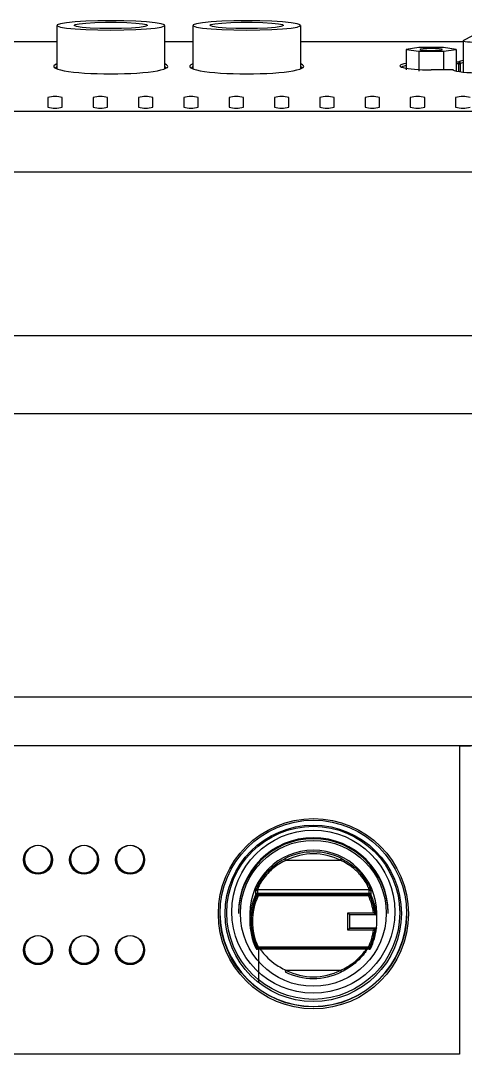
# Model space of a CAD drawing. Header units: millimetres. Extents: x 102 to 710, y 145 to 429.
# Drawn here: x 149.9 to 174.4, y 364.4 to 421.4 of the extents above; entities that cross this region are included whole.
import ezdxf

# ---------------------------------------------------------------- set-up
doc = ezdxf.new("R2010")
doc.units = ezdxf.units.MM

msp = doc.modelspace()

# ---------------------------------------------------------------- linework, layer by layer
at = {"color": 7, "linetype": 'Continuous', "lineweight": 25}
for p, q in [((151.8938, 421.1448), (151.8938, 418.7498)), ((157.8438, 418.7498), (157.8438, 421.1448)), ((159.3938, 421.1448), (159.3938, 418.7498)), ((165.3438, 418.7498), (165.3438, 421.1448)), ((174.792, 420.549), (174.3247, 420.318)), ((151.8938, 420.2318), (148.3188, 420.2318)), ((159.3938, 420.2318), (157.8438, 420.2318)), ((174.3095, 420.2318), (165.3438, 420.2318)), ((171.852, 419.9244), (171.1645, 419.8206)), ((171.1645, 419.8206), (171.852, 419.7168)), ((171.1645, 419.8206), (171.1645, 418.7015)), ((173.227, 419.9244), (171.852, 419.9244)), ((173.9145, 419.8206), (173.227, 419.9244)), ((173.227, 419.7168), (173.9145, 419.8206)), ((173.9145, 419.8206), (173.9145, 418.6296)), ((174.3095, 420.3029), (174.3095, 418.5712)), ((171.852, 419.7168), (171.852, 418.6206)), ((171.852, 419.7168), (173.227, 419.7168)), ((173.227, 419.7168), (173.227, 418.6916)), ((173.7283, 418.6916), (172.5395, 418.6916)), ((173.7283, 418.6907), (172.5395, 418.6907)), ((174.0659, 419.1415), (174.0659, 419.0336)), ((151.392, 417.1653), (151.392, 416.6432)), ((152.192, 416.6432), (152.192, 417.1653)), ((153.892, 417.1653), (153.892, 416.6432)), ((154.692, 416.6432), (154.692, 417.1653)), ((156.392, 417.1653), (156.392, 416.6432)), ((157.192, 416.6432), (157.192, 417.1653)), ((158.892, 417.1653), (158.892, 416.6432)), ((159.692, 416.6432), (159.692, 417.1653)), ((161.392, 417.1653), (161.392, 416.6432)), ((162.192, 416.6432), (162.192, 417.1653)), ((163.892, 417.1653), (163.892, 416.6432)), ((164.692, 416.6432), (164.692, 417.1653)), ((166.392, 417.1653), (166.392, 416.6432)), ((167.192, 416.6432), (167.192, 417.1653)), ((168.892, 417.1653), (168.892, 416.6432)), ((169.692, 416.6432), (169.692, 417.1653)), ((171.392, 417.1653), (171.392, 416.6432)), ((172.192, 416.6432), (172.192, 417.1653)), ((173.892, 417.1653), (173.892, 416.6432)), ((113.5967, 416.4125), (290.4874, 416.4125)), ((290.376, 413.0572), (113.708, 413.0572)), ((113.8028, 404.0477), (290.2812, 404.0477)), ((290.3153, 399.7329), (113.7688, 399.7329)), ((118.717, 384.1378), (263.942, 384.1378)), ((119.967, 381.451), (262.692, 381.451)), ((174.7094, 381.4261), (174.1095, 381.4261)), ((174.1095, 381.4261), (174.1095, 364.441)), ((150.1257, 375.4995), (150.102, 375.3133)), ((151.602, 375.3133), (151.5784, 375.4995)), ((152.6657, 375.4995), (152.642, 375.3133)), ((154.142, 375.3133), (154.1184, 375.4995)), ((155.2057, 375.4995), (155.182, 375.3133)), ((156.682, 375.3133), (156.6584, 375.4995)), ((150.102, 375.3133), (150.102, 375.1956)), ((151.602, 375.1956), (151.602, 375.3133)), ((152.642, 375.3133), (152.642, 375.1956)), ((154.142, 375.1956), (154.142, 375.3133)), ((155.182, 375.3133), (155.182, 375.1956)), ((156.682, 375.1956), (156.682, 375.3133)), ((164.5395, 375.1387), (167.5445, 375.1387)), ((162.8763, 373.2604), (162.8763, 373.4565)), ((162.9482, 373.241), (162.9135, 373.3009)), ((162.9482, 373.241), (169.1359, 373.241)), ((162.9667, 373.5137), (162.9667, 373.3176)), ((169.1173, 373.5137), (162.9667, 373.5137)), ((162.9667, 373.3176), (169.1173, 373.3176)), ((169.091, 373.168), (162.9931, 373.168)), ((169.1173, 373.3176), (169.1173, 373.5137)), ((169.1359, 373.241), (169.1706, 373.3009)), ((169.2078, 373.4565), (169.2078, 373.2604)), ((161.917, 372.2637), (161.917, 372.2092)), ((162.542, 372.2005), (162.542, 371.7735)), ((167.942, 372.2379), (169.3669, 372.2379)), ((167.942, 371.2916), (167.942, 372.2379)), ((168.0417, 372.1467), (169.5132, 372.1467)), ((168.042, 372.1467), (168.042, 371.3999)), ((169.5219, 372.147), (169.5219, 372.1601)), ((169.542, 371.7865), (169.542, 372.2005)), ((170.167, 372.2092), (170.167, 372.2637)), ((168.042, 371.413), (169.5219, 371.413)), ((168.042, 371.3999), (169.5219, 371.3999)), ((169.5219, 371.413), (169.5219, 371.3999)), ((169.3669, 371.2916), (167.942, 371.2916)), ((150.1257, 370.5186), (150.102, 370.3323)), ((150.102, 370.3323), (150.102, 370.2147)), ((151.602, 370.3323), (151.5784, 370.5186)), ((151.602, 370.2147), (151.602, 370.3323)), ((152.6657, 370.5186), (152.642, 370.3323)), ((152.642, 370.3323), (152.642, 370.2147)), ((154.142, 370.3323), (154.1184, 370.5186)), ((154.142, 370.2147), (154.142, 370.3323)), ((155.2057, 370.5186), (155.182, 370.3323)), ((155.182, 370.3323), (155.182, 370.2147)), ((156.682, 370.3323), (156.6584, 370.5186)), ((156.682, 370.2147), (156.682, 370.3323)), ((162.9482, 370.2936), (162.9135, 370.2433)), ((169.1359, 370.2936), (162.9482, 370.2936)), ((162.9931, 370.3615), (169.091, 370.3615)), ((169.1359, 370.2936), (169.1706, 370.2433)), ((169.1173, 370.2294), (162.9667, 370.2294)), ((163.042, 368.4017), (163.042, 370.2294)), ((167.5445, 369.0619), (164.5395, 369.0619)), ((174.1095, 364.441), (119.9746, 364.441))]:
    msp.add_line(p, q, dxfattribs=at)
at = {"color": 8, "linetype": 'Continuous', "lineweight": 25}
for p, q in [((151.8938, 420.2296), (148.3188, 420.2296)), ((159.3938, 420.2296), (157.8438, 420.2296)), ((174.3095, 420.2296), (165.3438, 420.2296)), ((172.5395, 418.6907), (172.5395, 418.6916)), ((173.7283, 418.6907), (173.7283, 418.6916)), ((173.9145, 419.1415), (174.0659, 419.1415)), ((174.0659, 419.0336), (173.9145, 419.0336)), ((174.0659, 418.6018), (174.0659, 419.0336)), ((174.1635, 418.5879), (174.1635, 419.0404))]:
    msp.add_line(p, q, dxfattribs=at)
at = {"color": 7, "linetype": 'Continuous', "lineweight": 25, "flags": 128}
for points in [[(154.8688, 420.8855), (155.5808, 420.893), (156.2513, 420.9152), (156.8416, 420.9507), (157.3172, 420.9975), (157.6505, 421.0528), (157.8221, 421.1135), (157.8221, 421.176), (157.6505, 421.2367), (157.3172, 421.2921), (156.8416, 421.3389), (156.2513, 421.3744), (155.5808, 421.3965), (154.8688, 421.4041), (154.1568, 421.3965), (153.4862, 421.3744), (152.896, 421.3389), (152.4204, 421.2921), (152.0871, 421.2367), (151.9155, 421.176), (151.9155, 421.1135), (152.0871, 421.0528), (152.4204, 420.9975), (152.896, 420.9507), (153.4862, 420.9152), (154.1568, 420.893), (154.8688, 420.8855)], [(154.8688, 420.9683), (154.2719, 420.9761), (153.7281, 420.999), (153.2856, 421.0348), (152.9838, 421.0803), (152.8495, 421.1316), (152.8946, 421.1841), (153.1151, 421.233), (153.4914, 421.2742), (153.9902, 421.3038), (154.567, 421.3193), (155.1706, 421.3193), (155.7474, 421.3038), (156.2461, 421.2742), (156.6225, 421.233), (156.843, 421.1841), (156.8881, 421.1316), (156.7538, 421.0803), (156.452, 421.0348), (156.0095, 420.999), (155.4657, 420.9761), (154.8688, 420.9683)], [(162.3688, 420.8855), (163.0808, 420.893), (163.7513, 420.9152), (164.3416, 420.9507), (164.8172, 420.9975), (165.1505, 421.0528), (165.3221, 421.1135), (165.3221, 421.176), (165.1505, 421.2367), (164.8172, 421.2921), (164.3416, 421.3389), (163.7513, 421.3744), (163.0808, 421.3965), (162.3688, 421.4041), (161.6568, 421.3965), (160.9862, 421.3744), (160.396, 421.3389), (159.9204, 421.2921), (159.5871, 421.2367), (159.4155, 421.176), (159.4155, 421.1135), (159.5871, 421.0528), (159.9204, 420.9975), (160.396, 420.9507), (160.9862, 420.9152), (161.6568, 420.893), (162.3688, 420.8855)], [(162.3688, 420.9683), (161.7719, 420.9761), (161.2281, 420.999), (160.7856, 421.0348), (160.4838, 421.0803), (160.3495, 421.1316), (160.3946, 421.1841), (160.6151, 421.233), (160.9914, 421.2742), (161.4902, 421.3038), (162.067, 421.3193), (162.6706, 421.3193), (163.2474, 421.3038), (163.7461, 421.2742), (164.1225, 421.233), (164.343, 421.1841), (164.3881, 421.1316), (164.2538, 421.0803), (163.952, 421.0348), (163.5095, 420.999), (162.9657, 420.9761), (162.3688, 420.9683)], [(171.9145, 419.8206), (171.9621, 419.7998), (172.0976, 419.7821), (172.3004, 419.7703), (172.5395, 419.7662), (172.7787, 419.7703), (172.9815, 419.7821), (173.117, 419.7998), (173.1645, 419.8206), (173.117, 419.8415), (172.9815, 419.8591), (172.7787, 419.871), (172.5395, 419.8751), (172.3004, 419.871), (172.0976, 419.8591), (171.9621, 419.8415), (171.9145, 419.8206)], [(174.3247, 420.318), (174.3105, 420.2991), (174.3436, 420.2803), (174.4225, 420.2626), (174.5435, 420.2468), (174.7008, 420.2337), (174.8869, 420.2239), (175.0931, 420.2178), (175.3095, 420.2157)]]:
    msp.add_lwpolyline(points, dxfattribs=at)
at = {"color": 7, "linetype": 'Continuous', "lineweight": 25}
for centre, radius in [((166.0444, 372.1907), 5.2438), ((166.0397, 372.1998), 5.1446), ((166.0398, 372.2077), 4.862), ((166.0398, 372.2385), 4.7693), ((166.0398, 372.2972), 4.4942), ((150.8528, 375.1635), 0.7989), ((153.3928, 375.1635), 0.7989), ((155.9328, 375.1635), 0.7989), ((166.04, 372.2117), 4.0209), ((150.8528, 370.1825), 0.7989), ((153.3928, 370.1825), 0.7989), ((155.9328, 370.1825), 0.7989)]:
    msp.add_circle(centre, radius, dxfattribs=at)
for centre, radius, start, end in [((173.7283, 418.5916), 0.1, 59.7666, 90), ((173.7312, 418.5964), 0.0944, 59.82483, 91.76083), ((174.0617, 419.0397), 0.1018, 0.38327, 87.61286), ((174.0836, 419.4828), 0.4495, 267.74574, 280.23847), ((151.792, 415.9531), 1.2764, 71.73716, 108.26284), ((154.292, 415.9531), 1.2764, 71.73699, 108.26301), ((156.792, 415.9531), 1.2764, 71.73716, 108.26284), ((159.292, 415.9531), 1.2764, 71.73699, 108.26301), ((161.792, 415.9531), 1.2764, 71.73699, 108.26301), ((164.292, 415.9531), 1.2764, 71.73716, 108.26284), ((166.792, 415.9531), 1.2764, 71.73699, 108.26301), ((169.292, 415.9531), 1.2764, 71.73699, 108.26301), ((171.792, 415.9531), 1.2764, 71.73699, 108.26301), ((174.292, 415.9531), 1.2764, 71.73707, 108.26293), ((151.792, 417.8553), 1.2764, 251.73716, 288.26284), ((154.292, 417.8553), 1.2764, 251.73699, 288.26301), ((156.792, 417.8553), 1.2764, 251.73716, 288.26284), ((159.292, 417.8553), 1.2764, 251.73699, 288.26301), ((161.792, 417.8553), 1.2764, 251.73699, 288.26301), ((164.292, 417.8553), 1.2764, 251.73716, 288.26284), ((166.792, 417.8553), 1.2764, 251.73699, 288.26301), ((169.292, 417.8553), 1.2764, 251.73699, 288.26301), ((171.792, 417.8553), 1.2764, 251.73699, 288.26301), ((174.292, 417.8553), 1.2764, 251.73707, 288.26293), ((166.042, 372.2521), 4.125, 0.16158, 179.83842), ((166.042, 372.1976), 4.125, 0.16162, 179.83838), ((166.042, 372.1908), 3.5, 0.15955, 179.84045), ((166.042, 372.0839), 3.5118, 63.86872, 116.13128), ((166.042, 372.0759), 3.4114, 63.86881, 116.13119), ((150.852, 375.2331), 0.8001, 182.51512, 357.48488), ((150.852, 375.1956), 0.75, 180, 0), ((153.392, 375.2331), 0.8001, 182.59684, 357.48488), ((153.392, 375.1956), 0.75, 180, 0), ((155.932, 375.2331), 0.8001, 182.59701, 357.4847), ((155.932, 375.1956), 0.75, 180, 0), ((165.2882, 375.535), 0.8471, 200.61509, 207.89613), ((166.7959, 375.535), 0.8471, 332.10387, 339.38491), ((166.0169, 371.7735), 3.4749, 154.66435, 205.33565), ((166.0175, 371.7673), 3.4047, 154.35285, 205.64715), ((166.0179, 371.7647), 3.3345, 155.11343, 204.88657), ((162.9666, 373.4136), 0.1, 89.94536, 154.61356), ((166.0641, 371.7641), 3.3365, 8.16405, 24.88182), ((169.1174, 373.4137), 0.1, 25.38552, 90.05555), ((166.0649, 371.7668), 3.4065, 6.79914, 25.64285), ((166.0657, 371.773), 3.4764, 6.17645, 25.332), ((166.042, 372.2349), 5.15, 180.16056, 359.83944), ((166.0692, 371.7865), 3.4729, 353.82482, 6.17518), ((166.0657, 371.7739), 3.4764, 334.668, 353.82355), ((166.0642, 371.7654), 3.3365, 335.11804, 351.83609), ((166.0649, 371.7678), 3.4064, 334.35696, 353.20105), ((150.852, 370.2521), 0.8001, 182.51484, 357.48516), ((150.852, 370.2147), 0.75, 180, 0), ((153.392, 370.2521), 0.8001, 182.59656, 357.48488), ((153.392, 370.2147), 0.75, 180, 0), ((155.932, 370.2521), 0.8001, 182.59674, 357.48471), ((155.932, 370.2147), 0.75, 180, 0), ((164.1028, 369.2488), 0.475, 325.72361, 336.83356), ((166.042, 372.1341), 3.5118, 243.86872, 296.13128), ((166.042, 372.1247), 3.4114, 243.86881, 296.13119), ((167.9812, 369.2488), 0.475, 203.16644, 214.27639)]:
    msp.add_arc(centre, radius, start, end, dxfattribs=at)
at = {"color": 8, "linetype": 'Continuous', "lineweight": 25}
for centre, start, end in [((150.852, 375.1933), 0.176, 179.824), ((153.392, 375.1933), 0.176, 179.824), ((155.932, 375.1933), 0.17572, 179.82428), ((150.852, 370.2124), 0.1759, 179.8241), ((153.392, 370.2124), 0.1759, 179.8241), ((155.932, 370.2124), 0.17563, 179.82437)]:
    msp.add_arc(centre, 0.75, start, end, dxfattribs=at)
at = {"color": 7, "linetype": 'Continuous', "lineweight": 25}
for centre, major_axis, ratio, start_param, end_param in [((154.8688, 418.8851), (3.15, 0), 0.1306505, 2.8066965, 4.712389), ((154.8688, 418.7859), (3.05, 0), 0.1320766, 2.9193693, 3.1415927), ((154.8688, 418.8851), (3.15, 0), 0.1306505, 4.712389, 6.6180815), ((154.8688, 418.7859), (3.05, 0), 0.1320766, 0, 0.2222234), ((162.3688, 418.8851), (3.15, 0), 0.1306505, 2.8066965, 4.712389), ((162.3688, 418.7859), (3.05, 0), 0.1320766, 2.9193693, 3.1415927), ((162.3688, 418.8851), (3.15, 0), 0.1306505, 4.712389, 6.6180815), ((162.3688, 418.7859), (3.05, 0), 0.1320766, 0, 0.2222234), ((172.5395, 418.817), (1.625, 0), 0.1333271, 2.5795229, 3.1415927), ((175.2895, 418.7365), (1.6, 0), 0.1306505, 3.3621259, 4.712389), ((162.9667, 373.2092), (0, 0.1083), 0.9230623, 0, 0.5612153), ((169.1173, 373.2092), (0, 0.1083), 0.9230623, 5.72197, 6.2831853), ((167.942, 372.2467), (0.0999, -0.0999), 0.0436609, 4.7560222, 6.3268185), ((167.942, 371.3003), (0.0999, 0.0999), 0.0436609, 4.6687557, 6.2395521), ((162.9667, 370.3203), (0.1, 0), 0.909039, 4.1511737, 4.712389), ((169.1173, 370.3203), (0.1, 0), 0.909039, 4.712389, 5.2736043)]:
    msp.add_ellipse(centre, major_axis=major_axis, ratio=ratio, start_param=start_param, end_param=end_param, dxfattribs=at)
at = {"color": 8, "linetype": 'Continuous', "lineweight": 25}
for centre, major_axis, ratio, start_param, end_param in [((172.5395, 418.9161), (1.725, 0), 0.1306505, 2.4932761, 4.712389), ((175.6272, 419.0957), (1.6, 0), 0.1306505, 2.5384128, 2.9210594), ((175.6272, 418.9966), (1.5, 0), 0.1335502, 2.6433806, 2.9210594)]:
    msp.add_ellipse(centre, major_axis=major_axis, ratio=ratio, start_param=start_param, end_param=end_param, dxfattribs=at)
at = {"color": 7, "linetype": 'Continuous', "lineweight": 25}
for points, knots in [([(162.8763, 373.4565), (162.8832, 373.4858), (162.897, 373.5444), (163.0157, 373.8115), (163.2233, 374.1614), (163.577, 374.6007), (164.0179, 374.9797), (164.3684, 375.1684), (164.4953, 375.2368)], [0, 0, 0, 0, 0.1527719, 0.3064745, 0.461841, 0.6253118, 0.8642844, 1, 1, 1, 1]), ([(164.5395, 375.1387), (164.4164, 375.0766), (164.0785, 374.9061), (163.6497, 374.5616), (163.3043, 374.1593), (163.102, 373.8388), (162.9867, 373.5946), (162.9734, 373.5406), (162.9667, 373.5137)], [0, 0, 0, 0, 0.137979, 0.3784671, 0.5412173, 0.6952718, 0.8478862, 1, 1, 1, 1]), ([(169.1173, 373.5137), (169.1167, 373.5188), (169.1139, 373.5416), (169.0674, 373.6657), (168.9171, 373.9557), (168.6383, 374.342), (168.1901, 374.7878), (167.7786, 375.0115), (167.5445, 375.1387)], [0, 0, 0, 0, 0.0448208, 0.1990006, 0.3662413, 0.5346839, 0.7353689, 1, 1, 1, 1]), ([(167.5887, 375.2368), (167.8303, 375.0964), (168.2575, 374.8482), (168.716, 374.3607), (169.0017, 373.9391), (169.1561, 373.6222), (169.2043, 373.4866), (169.2071, 373.462), (169.2078, 373.4565)], [0, 0, 0, 0, 0.26113593, 0.4617683, 0.63146737, 0.80005277, 0.95500401, 1, 1, 1, 1]), ([(162.9135, 373.3009), (162.9067, 373.2964), (162.8932, 373.2872), (162.8815, 373.2711), (162.8769, 373.2616), (162.8763, 373.2604)], [0, 0, 0, 0, 0.4645423, 0.9318046, 1, 1, 1, 1]), ([(162.9931, 373.168), (162.9928, 373.1684), (162.9914, 373.1706), (162.9826, 373.1843), (162.9666, 373.21), (162.9543, 373.2306), (162.9482, 373.241)], [0, 0, 0, 0, 0.016422, 0.0883417, 0.5432907, 1, 1, 1, 1]), ([(169.091, 373.168), (169.0912, 373.1684), (169.0927, 373.1706), (169.1015, 373.1843), (169.1175, 373.21), (169.1297, 373.2306), (169.1359, 373.241)], [0, 0, 0, 0, 0.016422, 0.08836391, 0.54329098, 1, 1, 1, 1]), ([(169.2078, 373.2604), (169.2032, 373.2683), (169.1941, 373.2839), (169.1797, 373.2955), (169.1718, 373.3002), (169.1706, 373.3009)], [0, 0, 0, 0, 0.4597912, 0.9174267, 1, 1, 1, 1]), ([(169.3669, 372.2379), (169.3672, 372.2376), (169.3827, 372.2242), (169.4115, 372.1996), (169.4361, 372.1793), (169.4474, 372.1701)], [0, 0, 0, 0, 0.0126546, 0.548827, 1, 1, 1, 1]), ([(169.4474, 372.1701), (169.4585, 372.1628), (169.4822, 372.1474), (169.5081, 372.1472), (169.5219, 372.147)], [0, 0, 0, 0, 0.46902957, 1, 1, 1, 1]), ([(169.5219, 371.3999), (169.5057, 371.3967), (169.4797, 371.3915), (169.4563, 371.3719), (169.4474, 371.3645)], [0, 0, 0, 0, 0.6227938, 1, 1, 1, 1]), ([(169.4474, 371.3645), (169.4361, 371.3539), (169.4115, 371.3306), (169.3827, 371.3053), (169.3672, 371.2919), (169.3669, 371.2916)], [0, 0, 0, 0, 0.4511918, 0.9873494, 1, 1, 1, 1]), ([(162.8763, 370.2865), (162.8808, 370.2785), (162.8899, 370.2626), (162.9043, 370.2497), (162.9123, 370.2442), (162.9135, 370.2433)], [0, 0, 0, 0, 0.4597918, 0.9174202, 1, 1, 1, 1]), ([(162.9482, 370.2936), (162.9543, 370.3026), (162.9666, 370.3206), (162.9826, 370.3452), (162.9914, 370.3589), (162.9928, 370.3611), (162.9931, 370.3615)], [0, 0, 0, 0, 0.4567025, 0.9116371, 0.9835641, 1, 1, 1, 1]), ([(169.1359, 370.2936), (169.1297, 370.3026), (169.1175, 370.3206), (169.1015, 370.3453), (169.0927, 370.3589), (169.0912, 370.3611), (169.091, 370.3615)], [0, 0, 0, 0, 0.4567022, 0.9116149, 0.9835641, 1, 1, 1, 1]), ([(169.1706, 370.2433), (169.1773, 370.2486), (169.1909, 370.2591), (169.2026, 370.2758), (169.2072, 370.2853), (169.2078, 370.2865)], [0, 0, 0, 0, 0.464566, 0.9317902, 1, 1, 1, 1]), ([(163.1231, 370.2294), (163.1419, 370.2028), (163.2087, 370.1082), (163.4505, 369.8194), (163.8922, 369.4117), (164.3049, 369.1887), (164.5395, 369.0619)], [0, 0, 0, 0, 0.09381266, 0.33466278, 0.62161577, 1, 1, 1, 1]), ([(167.5445, 369.0619), (167.6678, 369.1238), (168.0058, 369.2935), (168.4325, 369.6216), (168.7809, 369.9867), (168.9036, 370.1509), (168.9623, 370.2294)], [0, 0, 0, 0, 0.199879, 0.5482533, 0.784017, 1, 1, 1, 1]), ([(169.0221, 370.2294), (168.9693, 370.1541), (168.8504, 369.9847), (168.5046, 369.5982), (168.0666, 369.2373), (167.7158, 369.0493), (167.5887, 368.9813)], [0, 0, 0, 0, 0.1952284, 0.439686, 0.7970489, 1, 1, 1, 1])]:
    msp.add_open_spline(points, degree=3, knots=knots, dxfattribs=at)

doc.saveas('drawing.dxf')
